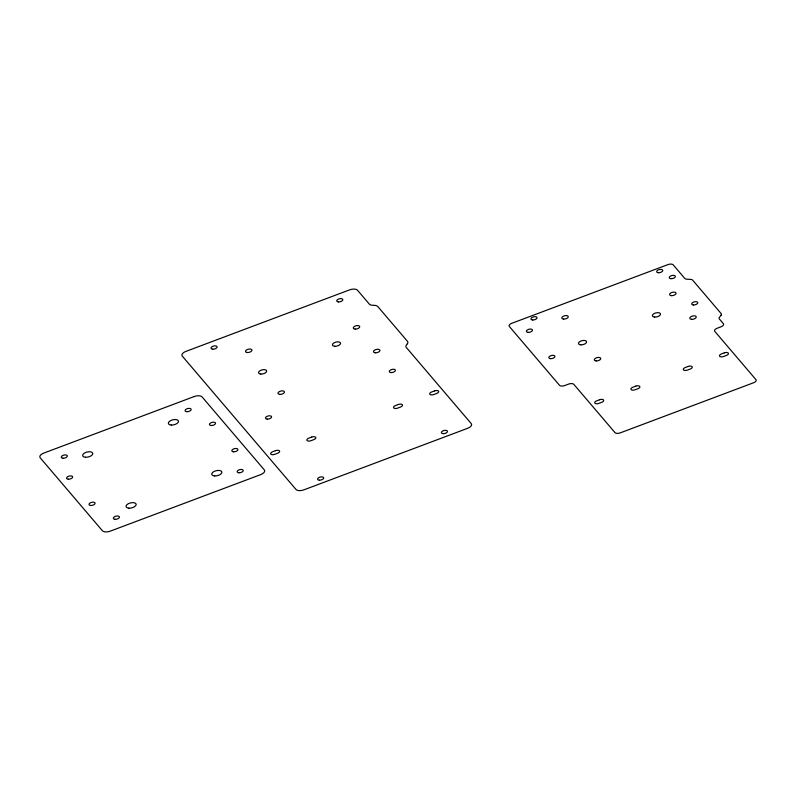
<?xml version="1.0" encoding="UTF-8"?>
<svg xmlns="http://www.w3.org/2000/svg" width="796" height="796" viewBox="0 0 796 796"><rect width="100%" height="100%" fill="white"/><g stroke="black" fill="none" stroke-linecap="round" stroke-linejoin="round"><path stroke-width="1.19" d="M407.343 343.772L406.418 344.996A6.249 3.075 -13.6 0 0 406.278 347.424L471.222 423.591A6.249 3.075 -13.6 0 1 467.68 428.288L303.873 489.858A6.249 3.075 -13.6 0 1 295.993 489.46L182.294 356.12A6.249 3.075 -13.6 0 1 185.836 351.424L349.643 289.853A6.249 3.075 -13.6 0 1 357.523 290.251L369.324 304.092A6.249 3.075 -13.6 0 0 372.538 305.266L374.598 305.365A6.249 3.075 -13.6 0 1 377.801 306.54L407.482 341.345A6.249 3.075 -13.6 0 1 407.343 343.772M721.057 315.196L719.435 317.335A4.159 2.05 -13.6 0 0 719.345 318.957L723.375 323.683A4.159 2.05 -13.6 0 1 721.007 326.808L717.166 328.26A4.159 2.05 -13.6 0 0 714.798 331.385L755.931 379.622A4.159 2.05 -13.6 0 1 753.573 382.757L620.243 432.875A4.159 2.05 -13.6 0 1 614.98 432.606L573.846 384.368A4.159 2.05 -13.6 0 0 568.593 384.1L564.742 385.543A4.159 2.05 -13.6 0 1 559.488 385.284L509.331 326.46A4.159 2.05 -13.6 0 1 511.699 323.335L667.963 264.6A4.159 2.05 -13.6 0 1 673.217 264.869L684.779 278.421A4.159 2.05 -13.6 0 0 686.918 279.207L690.51 279.386A4.159 2.05 -13.6 0 1 692.649 280.162L721.146 313.584A4.159 2.05 -13.6 0 1 721.057 315.196M194.214 396.537L43.74 453.103A6.249 3.075 -13.6 0 0 40.198 457.79L102.405 530.743A6.249 3.075 -13.6 0 0 110.286 531.141L260.76 474.585A6.249 3.075 -13.6 0 0 264.302 469.889L202.104 396.935A6.249 3.075 -13.6 0 0 194.214 396.537M275.496 450.675L272.64 451.75A3.124 1.542 -13.6 0 0 270.869 454.098A3.124 1.542 -13.6 0 0 274.809 454.297L277.665 453.223A3.124 1.542 -13.6 0 0 279.436 450.874A3.124 1.542 -13.6 0 0 275.496 450.675M311.684 437.074L308.828 438.148A3.124 1.542 -13.6 0 0 307.057 440.496A3.124 1.542 -13.6 0 0 310.997 440.695L313.853 439.621A3.124 1.542 -13.6 0 0 315.624 437.273A3.124 1.542 -13.6 0 0 311.684 437.074M398.348 404.497L395.493 405.572A3.124 1.542 -13.6 0 0 393.721 407.92A3.124 1.542 -13.6 0 0 397.662 408.119L400.517 407.045A3.124 1.542 -13.6 0 0 402.298 404.696A3.124 1.542 -13.6 0 0 398.348 404.497M434.546 390.896L431.681 391.97A3.124 1.542 -13.6 0 0 429.91 394.319A3.124 1.542 -13.6 0 0 433.85 394.517L436.715 393.443A3.124 1.542 -13.6 0 0 438.487 391.095A3.124 1.542 -13.6 0 0 434.546 390.896M599.557 399.761L596.692 400.836A3.124 1.542 -13.6 0 0 594.92 403.184A3.124 1.542 -13.6 0 0 598.871 403.383L601.726 402.308A3.124 1.542 -13.6 0 0 603.497 399.96A3.124 1.542 -13.6 0 0 599.557 399.761M635.745 386.16L632.89 387.234A3.124 1.542 -13.6 0 0 631.119 389.582A3.124 1.542 -13.6 0 0 635.059 389.781L637.914 388.707A3.124 1.542 -13.6 0 0 639.685 386.358A3.124 1.542 -13.6 0 0 635.745 386.16M688.122 366.468L685.266 367.543A3.124 1.542 -13.6 0 0 683.495 369.891A3.124 1.542 -13.6 0 0 687.436 370.09L690.291 369.016A3.124 1.542 -13.6 0 0 692.062 366.667A3.124 1.542 -13.6 0 0 688.122 366.468M724.31 352.867L721.455 353.941A3.124 1.542 -13.6 0 0 719.683 356.29A3.124 1.542 -13.6 0 0 723.624 356.489L726.479 355.414A3.124 1.542 -13.6 0 0 728.26 353.066A3.124 1.542 -13.6 0 0 724.31 352.867M319.296 480.177A3.124 1.542 -13.6 0 0 323.664 477.849A3.124 1.542 -13.6 0 0 318.888 477.54A3.124 1.542 -13.6 0 0 319.296 480.177M443.103 433.641A3.124 1.542 -13.6 0 0 447.471 431.313A3.124 1.542 -13.6 0 0 442.695 431.004A3.124 1.542 -13.6 0 0 443.103 433.641M391.025 372.568A3.124 1.542 -13.6 0 0 395.393 370.24A3.124 1.542 -13.6 0 0 390.617 369.931A3.124 1.542 -13.6 0 0 391.025 372.568M267.217 419.104A3.124 1.542 -13.6 0 0 271.585 416.776A3.124 1.542 -13.6 0 0 266.809 416.467A3.124 1.542 -13.6 0 0 267.217 419.104M691.634 319.345A3.303 1.632 -13.6 0 0 696.251 316.878A3.303 1.632 -13.6 0 0 691.197 316.549A3.303 1.632 -13.6 0 0 691.634 319.345M563.638 319.087A3.303 1.632 -13.6 0 0 568.254 316.619A3.303 1.632 -13.6 0 0 563.2 316.291A3.303 1.632 -13.6 0 0 563.638 319.087M671.426 295.644A3.303 1.632 -13.6 0 0 676.043 293.177A3.303 1.632 -13.6 0 0 670.988 292.848A3.303 1.632 -13.6 0 0 671.426 295.644M596.124 360.926A3.303 1.632 -13.6 0 0 600.741 358.469A3.303 1.632 -13.6 0 0 595.697 358.14A3.303 1.632 -13.6 0 0 596.124 360.926M528.126 332.37A3.124 1.542 -13.6 0 0 532.484 330.041A3.124 1.542 -13.6 0 0 527.718 329.723A3.124 1.542 -13.6 0 0 528.126 332.37M670.978 278.67A3.124 1.542 -13.6 0 0 675.346 276.341A3.124 1.542 -13.6 0 0 670.57 276.033A3.124 1.542 -13.6 0 0 670.978 278.67M693.406 304.967A3.124 1.542 -13.6 0 0 697.764 302.639A3.124 1.542 -13.6 0 0 692.998 302.331A3.124 1.542 -13.6 0 0 693.406 304.967M550.543 358.658A3.124 1.542 -13.6 0 0 554.912 356.339A3.124 1.542 -13.6 0 0 550.135 356.021A3.124 1.542 -13.6 0 0 550.543 358.658M532.663 319.972A3.124 1.542 -13.6 0 0 537.031 317.644A3.124 1.542 -13.6 0 0 532.255 317.335A3.124 1.542 -13.6 0 0 532.663 319.972M658.372 272.72A3.124 1.542 -13.6 0 0 662.74 270.391A3.124 1.542 -13.6 0 0 657.964 270.083A3.124 1.542 -13.6 0 0 658.372 272.72M654.68 317.067A4.159 2.05 -13.6 0 0 660.511 313.972A4.159 2.05 -13.6 0 0 654.143 313.554A4.159 2.05 -13.6 0 0 654.68 317.067M580.782 344.847A4.159 2.05 -13.6 0 0 586.602 341.743A4.159 2.05 -13.6 0 0 580.234 341.335A4.159 2.05 -13.6 0 0 580.782 344.847M212.731 349.175A3.124 1.542 -13.6 0 0 217.089 346.847A3.124 1.542 -13.6 0 0 212.313 346.539A3.124 1.542 -13.6 0 0 212.731 349.175M338.439 301.923A3.124 1.542 -13.6 0 0 342.807 299.604A3.124 1.542 -13.6 0 0 338.031 299.286A3.124 1.542 -13.6 0 0 338.439 301.923M334.748 346.27A4.159 2.05 -13.6 0 0 340.569 343.175A4.159 2.05 -13.6 0 0 334.201 342.758A4.159 2.05 -13.6 0 0 334.748 346.27M260.849 374.05A4.159 2.05 -13.6 0 0 266.67 370.946A4.159 2.05 -13.6 0 0 260.302 370.538A4.159 2.05 -13.6 0 0 260.849 374.05M375.314 352.787A3.303 1.632 -13.6 0 0 379.931 350.33A3.303 1.632 -13.6 0 0 374.876 349.991A3.303 1.632 -13.6 0 0 375.314 352.787M247.317 352.529A3.303 1.632 -13.6 0 0 251.944 350.071A3.303 1.632 -13.6 0 0 246.889 349.743A3.303 1.632 -13.6 0 0 247.317 352.529M355.106 329.086A3.303 1.632 -13.6 0 0 359.722 326.629A3.303 1.632 -13.6 0 0 354.668 326.3A3.303 1.632 -13.6 0 0 355.106 329.086M279.804 394.378A3.303 1.632 -13.6 0 0 284.431 391.911A3.303 1.632 -13.6 0 0 279.376 391.582A3.303 1.632 -13.6 0 0 279.804 394.378M90.714 505.49A3.124 1.542 -13.6 0 0 95.082 503.162A3.124 1.542 -13.6 0 0 90.306 502.853A3.124 1.542 -13.6 0 0 90.714 505.49M233.576 451.8A3.124 1.542 -13.6 0 0 237.934 449.471A3.124 1.542 -13.6 0 0 233.168 449.153A3.124 1.542 -13.6 0 0 233.576 451.8M211.149 425.502A3.124 1.542 -13.6 0 0 215.517 423.173A3.124 1.542 -13.6 0 0 210.741 422.865A3.124 1.542 -13.6 0 0 211.149 425.502M68.297 479.192A3.124 1.542 -13.6 0 0 72.655 476.864A3.124 1.542 -13.6 0 0 67.889 476.555A3.124 1.542 -13.6 0 0 68.297 479.192M62.993 458.227A3.124 1.542 -13.6 0 0 67.352 455.899A3.124 1.542 -13.6 0 0 62.576 455.591A3.124 1.542 -13.6 0 0 62.993 458.227M186.801 411.691A3.124 1.542 -13.6 0 0 191.169 409.363A3.124 1.542 -13.6 0 0 186.393 409.054A3.124 1.542 -13.6 0 0 186.801 411.691M238.88 472.764A3.124 1.542 -13.6 0 0 243.238 470.436A3.124 1.542 -13.6 0 0 238.472 470.128A3.124 1.542 -13.6 0 0 238.88 472.764M115.072 519.3A3.124 1.542 -13.6 0 0 119.43 516.972A3.124 1.542 -13.6 0 0 114.654 516.664A3.124 1.542 -13.6 0 0 115.072 519.3M85.5 457.262A5.204 2.567 -13.6 0 0 92.774 453.382A5.204 2.567 -13.6 0 0 84.814 452.864A5.204 2.567 -13.6 0 0 85.5 457.262M171.21 425.044A5.204 2.567 -13.6 0 0 178.493 421.164A5.204 2.567 -13.6 0 0 170.533 420.646A5.204 2.567 -13.6 0 0 171.21 425.044M214.612 475.938A5.204 2.567 -13.6 0 0 221.885 472.058A5.204 2.567 -13.6 0 0 213.925 471.54A5.204 2.567 -13.6 0 0 214.612 475.938M128.892 508.156A5.204 2.567 -13.6 0 0 136.176 504.276A5.204 2.567 -13.6 0 0 128.216 503.759A5.204 2.567 -13.6 0 0 128.892 508.156"/></g></svg>
